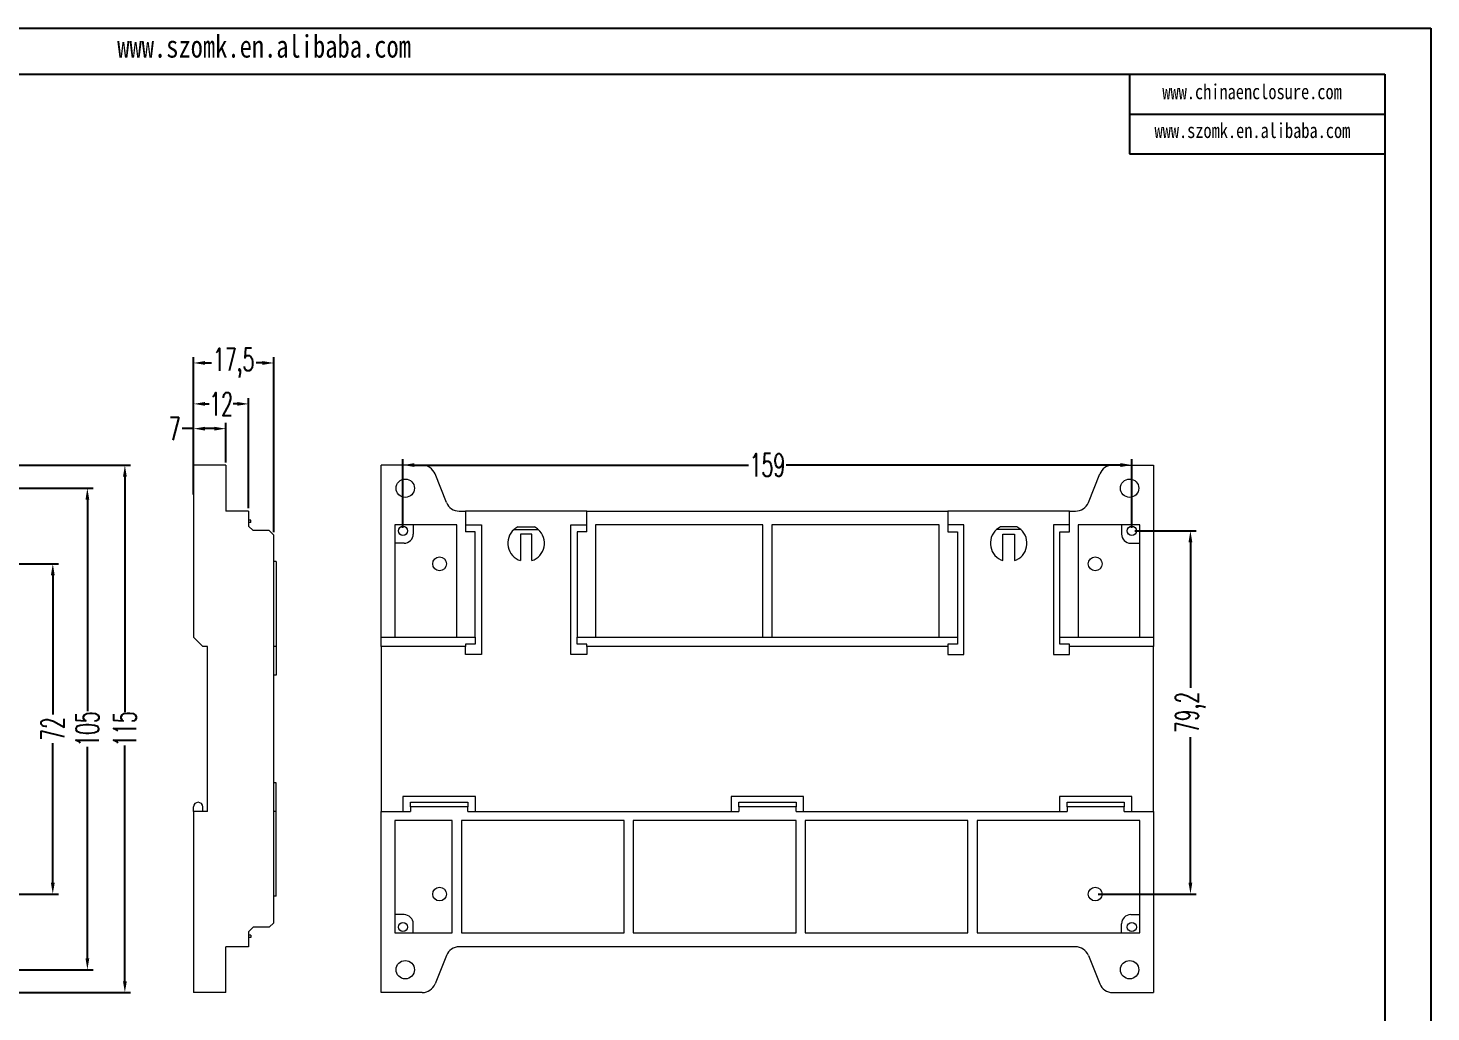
# Model space of a CAD drawing. Header units: inches. Extents: x 998 to 3526, y 519 to 940.
# Drawn here: x 1939.2 to 2245.2, y 725.9 to 940.4 of the extents above; entities that cross this region are included whole.
import ezdxf

# ---------------------------------------------------------------- set-up
doc = ezdxf.new("R2010")
doc.units = ezdxf.units.IN
doc.layers.add('文字', color=81, linetype='Continuous')
doc.styles.add('SLDTEXTSTYLE2', font='TXT', dxfattribs={"width": 0.6, "bigfont": 'bigfont'})
doc.styles.add('宋体', font='', dxfattribs={"width": 0.8, "height": 3.5})
doc.styles.get('宋体').set_extended_font_data('SimSun')
doc.dimstyles.new('5', dxfattribs={"dimtxt": 5, "dimasz": 2.5, "dimexe": 1.25, "dimexo": 0.625, "dimtad": 0, "dimzin": 12, "dimtxsty": 'SLDTEXTSTYLE2', "dimcen": 2.5, "dimclrd": 3, "dimclre": 3, "dimclrt": 256, "dimadec": 0, "dimazin": 0, "dimtfac": 1, "dimtmove": 0, "dimatfit": 3, "dimfxl": 1, "dimarcsym": 0})

# ---------------------------------------------------------------- blocks, each defined once
blk = doc.blocks.new('*D240')
at = {"color": 3, "lineweight": -2}
for p, q in [((1922.26, 840.06), (1953.38, 840.06)), ((1952.13, 837.56), (1952.13, 791.44)), ((1952.13, 737.56), (1952.13, 783.69)), ((1922.26, 735.06), (1953.38, 735.06))]:
    blk.add_line(p, q, dxfattribs=at)
at = {"color": 3}
for points in [[(1951.72, 837.56), (1952.55, 837.56), (1952.13, 840.06)], [(1951.72, 737.56), (1952.55, 737.56), (1952.13, 735.06)]]:
    blk.add_solid(points, dxfattribs=at)
at = {"layer": 'Defpoints', "color": 0}
for p in [(1921.63, 840.06), (1952.13, 840.06), (1921.63, 735.06)]:
    blk.add_point(p, dxfattribs=at)
at = {"insert": (1952.13, 787.56), "char_height": 5, "attachment_point": 5, "rotation": 90, "style": 'SLDTEXTSTYLE2'}
blk.add_mtext('105', dxfattribs=at)
blk = doc.blocks.new('*D241')
at = {"color": 3, "lineweight": -2}
for p, q in [((1914.76, 823.56), (1945.84, 823.56)), ((1944.59, 821.06), (1944.59, 790.69)), ((1944.59, 754.06), (1944.59, 784.44)), ((1914.76, 751.56), (1945.84, 751.56))]:
    blk.add_line(p, q, dxfattribs=at)
at = {"color": 3}
for points in [[(1944.17, 821.06), (1945.01, 821.06), (1944.59, 823.56)], [(1944.17, 754.06), (1945.01, 754.06), (1944.59, 751.56)]]:
    blk.add_solid(points, dxfattribs=at)
at = {"layer": 'Defpoints', "color": 0}
for p in [(1914.13, 823.56), (1944.59, 823.56), (1914.13, 751.56)]:
    blk.add_point(p, dxfattribs=at)
at = {"insert": (1944.59, 787.56), "char_height": 5, "attachment_point": 5, "rotation": 90, "style": 'SLDTEXTSTYLE2'}
blk.add_mtext('72', dxfattribs=at)
blk = doc.blocks.new('*D242')
at = {"color": 3, "lineweight": -2}
for p, q in [((1927.51, 845.06), (1961.56, 845.06)), ((1960.31, 842.56), (1960.31, 791.19)), ((1960.31, 732.56), (1960.31, 783.94)), ((1927.51, 730.06), (1961.56, 730.06))]:
    blk.add_line(p, q, dxfattribs=at)
at = {"color": 3}
for points in [[(1959.9, 842.56), (1960.73, 842.56), (1960.31, 845.06)], [(1959.9, 732.56), (1960.73, 732.56), (1960.31, 730.06)]]:
    blk.add_solid(points, dxfattribs=at)
at = {"layer": 'Defpoints', "color": 0}
for p in [(1926.88, 845.06), (1926.88, 730.06), (1960.31, 730.06)]:
    blk.add_point(p, dxfattribs=at)
at = {"insert": (1960.31, 787.56), "char_height": 5, "attachment_point": 5, "rotation": 90, "style": 'SLDTEXTSTYLE2'}
blk.add_mtext('115', dxfattribs=at)
blk = doc.blocks.new('*D243')
at = {"color": 3, "lineweight": -2}
for p, q in [((2020.97, 831.39), (2020.97, 846.36)), ((2023.47, 845.11), (2096.34, 845.11)), ((2177.47, 845.11), (2104.59, 845.11)), ((2179.97, 831.39), (2179.97, 846.36))]:
    blk.add_line(p, q, dxfattribs=at)
at = {"color": 3}
for points in [[(2023.47, 845.53), (2023.47, 844.69), (2020.97, 845.11)], [(2177.47, 845.53), (2177.47, 844.69), (2179.97, 845.11)]]:
    blk.add_solid(points, dxfattribs=at)
at = {"layer": 'Defpoints', "color": 0}
for p in [(2179.97, 845.11), (2020.97, 830.76), (2179.97, 830.76)]:
    blk.add_point(p, dxfattribs=at)
at = {"insert": (2100.47, 845.11), "char_height": 5, "attachment_point": 5, "style": 'SLDTEXTSTYLE2'}
blk.add_mtext('159', dxfattribs=at)
blk = doc.blocks.new('*D244')
at = {"color": 3, "lineweight": -2}
for p, q in [((2180.59, 830.76), (2193.99, 830.76)), ((2192.74, 828.26), (2192.74, 796.54)), ((2192.74, 754.06), (2192.74, 785.79)), ((2172.59, 751.56), (2193.99, 751.56))]:
    blk.add_line(p, q, dxfattribs=at)
at = {"color": 3}
for points in [[(2192.32, 828.26), (2193.15, 828.26), (2192.74, 830.76)], [(2192.32, 754.06), (2193.15, 754.06), (2192.74, 751.56)]]:
    blk.add_solid(points, dxfattribs=at)
at = {"layer": 'Defpoints', "color": 0}
for p in [(2179.97, 830.76), (2171.97, 751.56), (2192.74, 751.56)]:
    blk.add_point(p, dxfattribs=at)
at = {"insert": (2192.74, 791.16), "char_height": 5, "attachment_point": 5, "rotation": 90, "style": 'SLDTEXTSTYLE2'}
blk.add_mtext('79,2', dxfattribs=at)
blk = doc.blocks.new('*D259')
at = {"color": 3, "lineweight": -2}
for p, q in [((1975.31, 845.69), (1975.31, 854.3)), ((1982.31, 845.69), (1982.31, 854.3)), ((1975.31, 853.05), (1972.81, 853.05)), ((1979.81, 853.05), (1977.81, 853.05))]:
    blk.add_line(p, q, dxfattribs=at)
at = {"color": 3}
for points in [[(1977.81, 853.46), (1977.81, 852.63), (1975.31, 853.05)], [(1979.81, 853.46), (1979.81, 852.63), (1982.31, 853.05)]]:
    blk.add_solid(points, dxfattribs=at)
at = {"layer": 'Defpoints', "color": 0}
for p in [(1982.31, 853.05), (1975.31, 845.06), (1982.31, 845.06)]:
    blk.add_point(p, dxfattribs=at)
at = {"insert": (1971.18, 853.05), "char_height": 5, "attachment_point": 5, "style": 'SLDTEXTSTYLE2'}
blk.add_mtext('7', dxfattribs=at)
blk = doc.blocks.new('*D260')
at = {"color": 3, "lineweight": -2}
for p, q in [((1975.31, 838.72), (1975.31, 859.7)), ((1977.81, 858.45), (1978.68, 858.45)), ((1984.81, 858.45), (1983.93, 858.45)), ((1987.31, 835.69), (1987.31, 859.7))]:
    blk.add_line(p, q, dxfattribs=at)
at = {"color": 3}
for points in [[(1977.81, 858.87), (1977.81, 858.04), (1975.31, 858.45)], [(1984.81, 858.87), (1984.81, 858.04), (1987.31, 858.45)]]:
    blk.add_solid(points, dxfattribs=at)
at = {"layer": 'Defpoints', "color": 0}
for p in [(1987.31, 858.45), (1975.31, 838.1), (1987.31, 835.06)]:
    blk.add_point(p, dxfattribs=at)
at = {"insert": (1981.31, 858.45), "char_height": 5, "attachment_point": 5, "style": 'SLDTEXTSTYLE2'}
blk.add_mtext('12', dxfattribs=at)
blk = doc.blocks.new('*D261')
at = {"color": 3, "lineweight": -2}
for p, q in [((1975.31, 838.72), (1975.31, 868.62)), ((1977.81, 867.37), (1979.18, 867.37)), ((1990.31, 867.37), (1988.93, 867.37)), ((1992.81, 830.44), (1992.81, 868.62))]:
    blk.add_line(p, q, dxfattribs=at)
at = {"color": 3}
for points in [[(1977.81, 867.79), (1977.81, 866.96), (1975.31, 867.37)], [(1990.31, 867.79), (1990.31, 866.96), (1992.81, 867.37)]]:
    blk.add_solid(points, dxfattribs=at)
at = {"layer": 'Defpoints', "color": 0}
for p in [(1975.31, 867.37), (1975.31, 838.1), (1992.81, 829.81)]:
    blk.add_point(p, dxfattribs=at)
at = {"insert": (1984.06, 867.37), "char_height": 5, "attachment_point": 5, "style": 'SLDTEXTSTYLE2'}
blk.add_mtext('17,5', dxfattribs=at)

msp = doc.modelspace()

# ---------------------------------------------------------------- linework, layer by layer
for p, q in [((1649.271, 940.406), (2245.201, 940.406)), ((2245.201, 940.406), (2245.201, 519.041)), ((1664.691, 930.373), (2235.169, 930.373)), ((2179.433, 930.373), (2179.433, 912.956)), ((2235.169, 930.373), (2235.169, 529.073)), ((2179.433, 921.664), (2235.169, 921.664)), ((2179.433, 912.956), (2235.169, 912.956))]:
    msp.add_line(p, q)
at = {"color": 7, "linetype": 'Continuous', "lineweight": 15}
for p, q in [((1982.307, 845.065), (1975.307, 845.065)), ((1975.307, 845.065), (1975.307, 807.565)), ((1982.307, 845.065), (1982.307, 835.065)), ((2025.186, 845.065), (2016.217, 845.065)), ((2016.217, 807.565), (2016.217, 845.065)), ((2175.748, 845.065), (2184.717, 845.065)), ((2184.717, 845.065), (2184.717, 807.565)), ((2030.463, 836.95), (2027.971, 843.179)), ((2170.471, 836.95), (2172.963, 843.179)), ((1987.307, 835.065), (1982.307, 835.065)), ((1987.307, 835.065), (1987.307, 831.815)), ((1987.807, 833.065), (1987.307, 833.065)), ((1987.807, 832.565), (1987.307, 832.565)), ((1987.807, 832.565), (1987.807, 833.065)), ((2033.248, 835.065), (2034.592, 835.065)), ((2034.592, 835.065), (2034.592, 830.565)), ((2061.092, 835.065), (2034.592, 835.065)), ((2061.092, 830.565), (2061.092, 835.065)), ((2061.092, 835.065), (2139.842, 835.065)), ((2139.842, 835.065), (2139.842, 830.565)), ((2166.342, 835.065), (2139.842, 835.065)), ((2166.342, 835.065), (2167.686, 835.065)), ((2166.342, 830.565), (2166.342, 835.065)), ((1988.307, 830.815), (1987.307, 831.815)), ((1991.807, 830.815), (1988.307, 830.815)), ((1992.807, 829.815), (1991.807, 830.815)), ((1992.807, 745.315), (1992.807, 829.815)), ((2032.717, 832.065), (2019.217, 832.065)), ((2019.217, 832.065), (2019.217, 807.565)), ((2023.217, 832.065), (2023.217, 830.065)), ((2032.717, 807.565), (2032.717, 832.065)), ((2034.592, 832.065), (2038.092, 832.065)), ((2036.692, 830.565), (2034.592, 830.565)), ((2036.692, 807.565), (2036.692, 830.565)), ((2038.092, 832.065), (2038.092, 803.765)), ((2045.199, 831.067), (2045.199, 831.065)), ((2045.199, 831.065), (2050.488, 831.065)), ((2046.052, 831.642), (2049.632, 831.642)), ((2049.092, 830.065), (2046.592, 830.065)), ((2046.592, 830.065), (2046.592, 824.265)), ((2049.092, 824.265), (2049.092, 830.065)), ((2057.592, 832.065), (2061.092, 832.065)), ((2057.592, 803.765), (2057.592, 832.065)), ((2061.092, 830.565), (2058.992, 830.565)), ((2058.992, 830.565), (2058.992, 807.565)), ((2099.467, 832.065), (2062.967, 832.065)), ((2062.967, 832.065), (2062.967, 807.565)), ((2099.467, 807.565), (2099.467, 832.065)), ((2137.967, 832.065), (2101.467, 832.065)), ((2101.467, 832.065), (2101.467, 807.565)), ((2137.967, 807.565), (2137.967, 832.065)), ((2143.342, 832.065), (2139.842, 832.065)), ((2139.842, 830.565), (2141.942, 830.565)), ((2141.942, 830.565), (2141.942, 807.565)), ((2143.342, 803.765), (2143.342, 832.065)), ((2155.735, 831.065), (2150.446, 831.065)), ((2154.882, 831.642), (2151.302, 831.642)), ((2151.842, 830.065), (2154.342, 830.065)), ((2151.842, 824.265), (2151.842, 830.065)), ((2154.342, 830.065), (2154.342, 824.265)), ((2155.735, 831.067), (2155.735, 831.065)), ((2166.342, 832.065), (2162.842, 832.065)), ((2162.842, 832.065), (2162.842, 803.765)), ((2164.242, 830.565), (2166.342, 830.565)), ((2164.242, 807.565), (2164.242, 830.565)), ((2181.717, 832.065), (2168.217, 832.065)), ((2168.217, 832.065), (2168.217, 807.565)), ((2177.717, 832.065), (2177.717, 830.065)), ((2181.717, 807.565), (2181.717, 832.065)), ((2021.217, 828.065), (2019.217, 828.065)), ((2179.717, 828.065), (2181.717, 828.065)), ((1993.307, 824.065), (1992.807, 824.065)), ((1993.307, 824.065), (1993.307, 805.565)), ((1975.307, 807.565), (1977.307, 805.565)), ((1978.307, 805.565), (1977.307, 805.565)), ((1978.307, 769.565), (1978.307, 805.565)), ((1993.307, 805.565), (1992.807, 805.565)), ((1993.307, 805.565), (1993.307, 799.315)), ((2016.217, 807.565), (2019.217, 807.565)), ((2016.217, 805.565), (2016.217, 807.565)), ((2034.592, 805.565), (2016.217, 805.565)), ((2016.217, 805.565), (2016.217, 769.565)), ((2019.217, 807.565), (2032.717, 807.565)), ((2032.717, 807.565), (2036.692, 807.565)), ((2036.692, 806.065), (2034.592, 806.065)), ((2034.592, 806.065), (2034.592, 805.565)), ((2034.592, 803.765), (2034.592, 805.565)), ((2036.692, 807.565), (2036.692, 806.065)), ((2058.992, 806.065), (2058.992, 807.565)), ((2058.992, 807.565), (2062.967, 807.565)), ((2061.092, 806.065), (2058.992, 806.065)), ((2061.092, 805.565), (2061.092, 806.065)), ((2139.842, 805.565), (2061.092, 805.565)), ((2061.092, 805.565), (2061.092, 803.765)), ((2062.967, 807.565), (2099.467, 807.565)), ((2099.467, 807.565), (2101.467, 807.565)), ((2101.467, 807.565), (2137.967, 807.565)), ((2137.967, 807.565), (2141.942, 807.565)), ((2141.942, 806.065), (2139.842, 806.065)), ((2139.842, 806.065), (2139.842, 805.565)), ((2139.842, 805.565), (2139.842, 803.765)), ((2141.942, 807.565), (2141.942, 806.065)), ((2164.242, 807.565), (2168.217, 807.565)), ((2164.242, 806.065), (2164.242, 807.565)), ((2166.342, 806.065), (2164.242, 806.065)), ((2166.342, 805.565), (2166.342, 806.065)), ((2184.717, 805.565), (2166.342, 805.565)), ((2166.342, 803.765), (2166.342, 805.565)), ((2168.217, 807.565), (2181.717, 807.565)), ((2181.717, 807.565), (2184.717, 807.565)), ((2184.717, 807.565), (2184.717, 805.565)), ((2184.717, 769.565), (2184.717, 805.565)), ((2038.092, 803.765), (2034.592, 803.765)), ((2061.092, 803.765), (2057.592, 803.765)), ((2139.842, 803.765), (2143.342, 803.765)), ((2162.842, 803.765), (2166.342, 803.765)), ((1993.307, 799.315), (1992.807, 799.315)), ((1993.307, 775.815), (1992.807, 775.815)), ((1993.307, 769.565), (1993.307, 775.815)), ((2036.767, 772.865), (2020.967, 772.865)), ((2020.967, 772.865), (2020.967, 769.565)), ((2022.617, 770.565), (2022.617, 771.565)), ((2022.617, 771.565), (2035.117, 771.565)), ((2035.117, 771.565), (2035.117, 770.565)), ((2036.767, 769.565), (2036.767, 772.865)), ((2108.367, 772.865), (2092.567, 772.865)), ((2092.567, 772.865), (2092.567, 769.565)), ((2094.217, 771.565), (2106.717, 771.565)), ((2094.217, 770.565), (2094.217, 771.565)), ((2106.717, 771.565), (2106.717, 770.565)), ((2108.367, 769.565), (2108.367, 772.865)), ((2179.967, 772.865), (2164.167, 772.865)), ((2164.167, 772.865), (2164.167, 769.565)), ((2165.817, 770.565), (2165.817, 771.565)), ((2165.817, 771.565), (2178.317, 771.565)), ((2178.317, 771.565), (2178.317, 770.565)), ((2179.967, 769.565), (2179.967, 772.865)), ((1975.307, 769.565), (1975.307, 770.565)), ((1975.307, 769.565), (1975.307, 730.065)), ((1978.307, 769.565), (1975.307, 769.565)), ((1977.307, 769.565), (1977.307, 770.565)), ((1993.307, 769.565), (1992.807, 769.565)), ((1993.307, 751.065), (1993.307, 769.565)), ((2016.217, 730.065), (2016.217, 769.565)), ((2016.217, 769.565), (2022.617, 769.565)), ((2022.617, 770.565), (2022.617, 769.565)), ((2035.117, 770.565), (2022.617, 770.565)), ((2035.117, 769.565), (2035.117, 770.565)), ((2035.117, 769.565), (2094.217, 769.565)), ((2094.217, 770.565), (2094.217, 769.565)), ((2106.717, 770.565), (2094.217, 770.565)), ((2106.717, 769.565), (2106.717, 770.565)), ((2106.717, 769.565), (2165.817, 769.565)), ((2165.817, 770.565), (2165.817, 769.565)), ((2178.317, 770.565), (2165.817, 770.565)), ((2178.317, 769.565), (2178.317, 770.565)), ((2178.317, 769.565), (2184.717, 769.565)), ((2184.717, 769.565), (2184.717, 730.065)), ((2019.217, 767.565), (2019.217, 743.065)), ((2031.717, 767.565), (2019.217, 767.565)), ((2031.717, 743.065), (2031.717, 767.565)), ((2069.217, 767.565), (2033.717, 767.565)), ((2033.717, 767.565), (2033.717, 743.065)), ((2069.217, 743.065), (2069.217, 767.565)), ((2106.717, 767.565), (2071.217, 767.565)), ((2071.217, 767.565), (2071.217, 743.065)), ((2106.717, 743.065), (2106.717, 767.565)), ((2108.717, 767.565), (2108.717, 743.065)), ((2144.217, 767.565), (2108.717, 767.565)), ((2144.217, 743.065), (2144.217, 767.565)), ((2181.717, 767.565), (2146.217, 767.565)), ((2146.217, 767.565), (2146.217, 743.065)), ((2181.717, 743.065), (2181.717, 767.565)), ((1993.307, 751.065), (1992.807, 751.065)), ((2021.217, 747.065), (2019.217, 747.065)), ((2179.717, 747.065), (2181.717, 747.065)), ((1987.307, 743.315), (1988.307, 744.315)), ((1991.807, 744.315), (1988.307, 744.315)), ((1991.807, 744.315), (1992.807, 745.315)), ((2023.217, 743.065), (2023.217, 745.065)), ((2177.717, 743.065), (2177.717, 745.065)), ((1987.307, 743.315), (1987.307, 740.065)), ((1987.807, 742.565), (1987.307, 742.565)), ((1987.807, 742.065), (1987.307, 742.065)), ((1987.807, 742.565), (1987.807, 742.065)), ((2019.217, 743.065), (2031.717, 743.065)), ((2033.717, 743.065), (2069.217, 743.065)), ((2071.217, 743.065), (2106.717, 743.065)), ((2108.717, 743.065), (2144.217, 743.065)), ((2146.217, 743.065), (2181.717, 743.065)), ((1987.307, 740.065), (1982.307, 740.065)), ((1982.307, 730.065), (1982.307, 740.065)), ((2030.463, 738.179), (2027.971, 731.95)), ((2167.686, 740.065), (2033.248, 740.065)), ((2170.471, 738.179), (2172.963, 731.95)), ((1982.307, 730.065), (1975.307, 730.065)), ((2025.186, 730.065), (2016.217, 730.065)), ((2175.748, 730.065), (2184.717, 730.065))]:
    msp.add_line(p, q, dxfattribs=at)
for centre, radius in [((2021.467, 840.065), 2), ((2179.467, 840.065), 2), ((2020.967, 830.765), 1), ((2179.967, 830.765), 1), ((2028.967, 823.565), 1.5), ((2171.967, 823.565), 1.5), ((2028.967, 751.565), 1.5), ((2171.967, 751.565), 1.5), ((2020.967, 744.365), 1), ((2179.967, 744.365), 1), ((2021.467, 735.065), 2), ((2179.467, 735.065), 2)]:
    msp.add_circle(centre, radius, dxfattribs=at)
for centre, radius, start, end in [((2025.186, 842.065), 3, 21.80141, 90), ((2175.748, 842.065), 3, 90, 158.19859), ((2033.248, 838.065), 3, 201.80141, 270), ((2167.686, 838.065), 3, 270, 338.19859), ((2021.217, 830.065), 2, 270, 0), ((2047.842, 828.065), 4, 131.35673, 251.79004), ((2047.842, 828.065), 4, 116.57653, 131.35673), ((2047.842, 828.065), 4, 288.20996, 48.59038), ((2047.842, 828.065), 4, 48.59038, 63.42347), ((2153.092, 828.065), 4, 131.40962, 251.79004), ((2153.092, 828.065), 4, 116.57653, 131.40962), ((2153.092, 828.065), 4, 288.20996, 48.64327), ((2153.092, 828.065), 4, 48.64327, 63.42347), ((2179.717, 830.065), 2, 180, 270), ((1976.307, 770.565), 1, 90, 180), ((1976.307, 770.565), 1, 0, 90), ((2021.217, 745.065), 2, 0, 90), ((2179.717, 745.065), 2, 90, 180), ((2033.248, 737.065), 3, 90, 158.19859), ((2167.686, 737.065), 3, 21.80141, 90), ((2025.186, 733.065), 3, 270, 338.19859), ((2175.748, 733.065), 3, 201.80141, 270)]:
    msp.add_arc(centre, radius, start, end, dxfattribs=at)

# ---------------------------------------------------------------- texts
at = {"layer": '文字', "color": 0, "attachment_point": 1, "style": '宋体'}
for s, insert, char_height, width in [('www.szomk.en.alibaba.com', (1958.65, 938.869), 4.90478, 86.17223), ('www.chinaenclosure.com', (2186.613, 928.167), 3.26985, 57.44815), ('www.szomk.en.alibaba.com', (2184.904, 919.7), 3.26985, 57.44815)]:
    msp.add_mtext(s, dxfattribs=dict(at, insert=insert, char_height=char_height, width=width))

# ---------------------------------------------------------------- dimensions: what is measured, and where the dimension line sits
for base, p1, p2, picture, middle in [((1975.307, 867.373), (1992.807, 829.815), (1975.307, 838.098), '*D261', (1984.057, 867.373)), ((1987.307, 858.453), (1975.307, 838.098), (1987.307, 835.065), '*D260', (1981.307, 858.453))]:
    dim = msp.add_linear_dim(base=base, p1=p1, p2=p2, dimstyle='5')
    dim.commit()
    dim.dimension.update_dxf_attribs({"geometry": picture, "text_midpoint": middle})
for base, p1, p2, picture, middle in [((1982.307, 853.047), (1975.307, 845.065), (1982.307, 845.065), '*D259', (1971.182, 853.047)), ((2179.967, 845.11), (2020.967, 830.765), (2179.967, 830.765), '*D243', (2100.467, 845.11))]:
    dim = msp.add_linear_dim(base=base, p1=p1, p2=p2, dimstyle='5')
    dim.commit()
    dim.dimension.update_dxf_attribs({"geometry": picture, "text_midpoint": middle, "dimtype": 160})
for base, p1, p2, picture, middle in [((1960.313, 730.065), (1926.884, 845.065), (1926.884, 730.065), '*D242', (1960.313, 787.565)), ((2192.738, 751.565), (2179.967, 830.765), (2171.967, 751.565), '*D244', (2192.738, 791.165))]:
    dim = msp.add_linear_dim(base=base, p1=p1, p2=p2, angle=90, dimstyle='5')
    dim.commit()
    dim.dimension.update_dxf_attribs({"geometry": picture, "text_midpoint": middle})
for base, p1, p2, picture, middle in [((1952.133, 840.065), (1921.634, 735.065), (1921.634, 840.065), '*D240', (1952.133, 787.565)), ((1944.589, 823.565), (1914.134, 751.565), (1914.134, 823.565), '*D241', (1944.589, 787.565))]:
    dim = msp.add_linear_dim(base=base, p1=p1, p2=p2, angle=90, dimstyle='5')
    dim.commit()
    dim.dimension.update_dxf_attribs({"geometry": picture, "text_midpoint": middle, "dimtype": 160})

doc.saveas('drawing.dxf')
